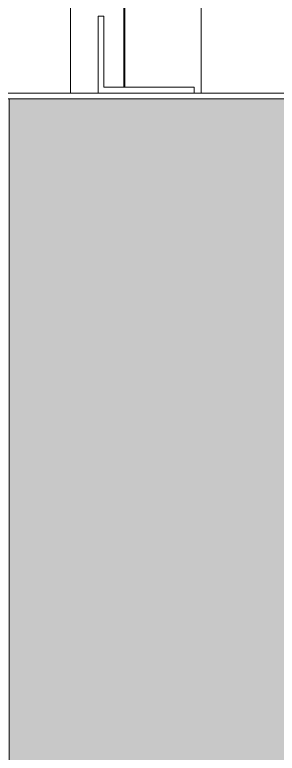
# Model space of a CAD drawing. Extents: x -2598 to 23780, y 0 to 8114.
# Drawn here: x 4787.8 to 4801.47, y 2000.27 to 2038.69 of the extents above; entities that cross this region are included whole.
import ezdxf

# ---------------------------------------------------------------- set-up
doc = ezdxf.new("R2010")
doc.units = 0
doc.header["$LTSCALE"] = 25
doc.header["$MEASUREMENT"] = 0
for name, color, linetype, lineweight in [('06D', 9, 'Continuous', 9), ('09', 9, 'Continuous', 9), ('10', 9, 'Continuous', 9)]:
    doc.layers.add(name, color=color, linetype=linetype, lineweight=lineweight)

# ---------------------------------------------------------------- blocks, each defined once
blk = doc.blocks.new('p-zemin kat')
at = {"layer": '09'}
h = blk.add_hatch(dxfattribs=at)
h.set_pattern_fill('SQUARE', color=252, scale=20, style=0)
h.paths.add_polyline_path([(4025.505, 285), (4822.5, 285), (4822.5, 2034.319), (4787.5, 2034.319), (4787.5, 320), (4025.505, 320)])
at = {"layer": '06D'}
for points in [[(4177.8, 2865), (4822.5, 2865), (4822.5, 2034.619), (4782.5, 2034.619)], [(4797.5, 2034.619), (4797.5, 2840), (4177.8, 2840)], [(4790.701, 2034.619), (4790.707, 2833.203), (4177.8, 2833.254)]]:
    blk.add_lwpolyline(points, dxfattribs=at)
blk.add_lwpolyline([(4025.505, 285), (4822.5, 285), (4822.5, 2034.319), (4787.5, 2034.319), (4787.5, 320), (4025.505, 320), (4025.505, 285)], close=True, dxfattribs=at)
at = {"layer": '10', "const_width": 0.1}
blk.add_lwpolyline([(4793.5, 2034.919), (4793.5, 2836), (4177.8, 2836)], dxfattribs=at)
at = {"layer": '10'}
for points in [[(4792.142, 2034.619), (4792.142, 2038.619), (4792.442, 2038.619), (4792.442, 2034.919), (4797.142, 2034.919), (4797.142, 2034.619), (4792.142, 2034.619)], [(4822.793, 2036.208), (4822.793, 2034.319), (4786.966, 2034.319), (4786.966, 2034.619), (4822.493, 2034.619), (4822.493, 2036.208)]]:
    blk.add_lwpolyline(points, close=True, dxfattribs=at)

msp = doc.modelspace()

# ---------------------------------------------------------------- block references
at = {"layer": '10'}
msp.add_blockref('p-zemin kat', (0, 0), dxfattribs=at)

doc.saveas('drawing.dxf')
